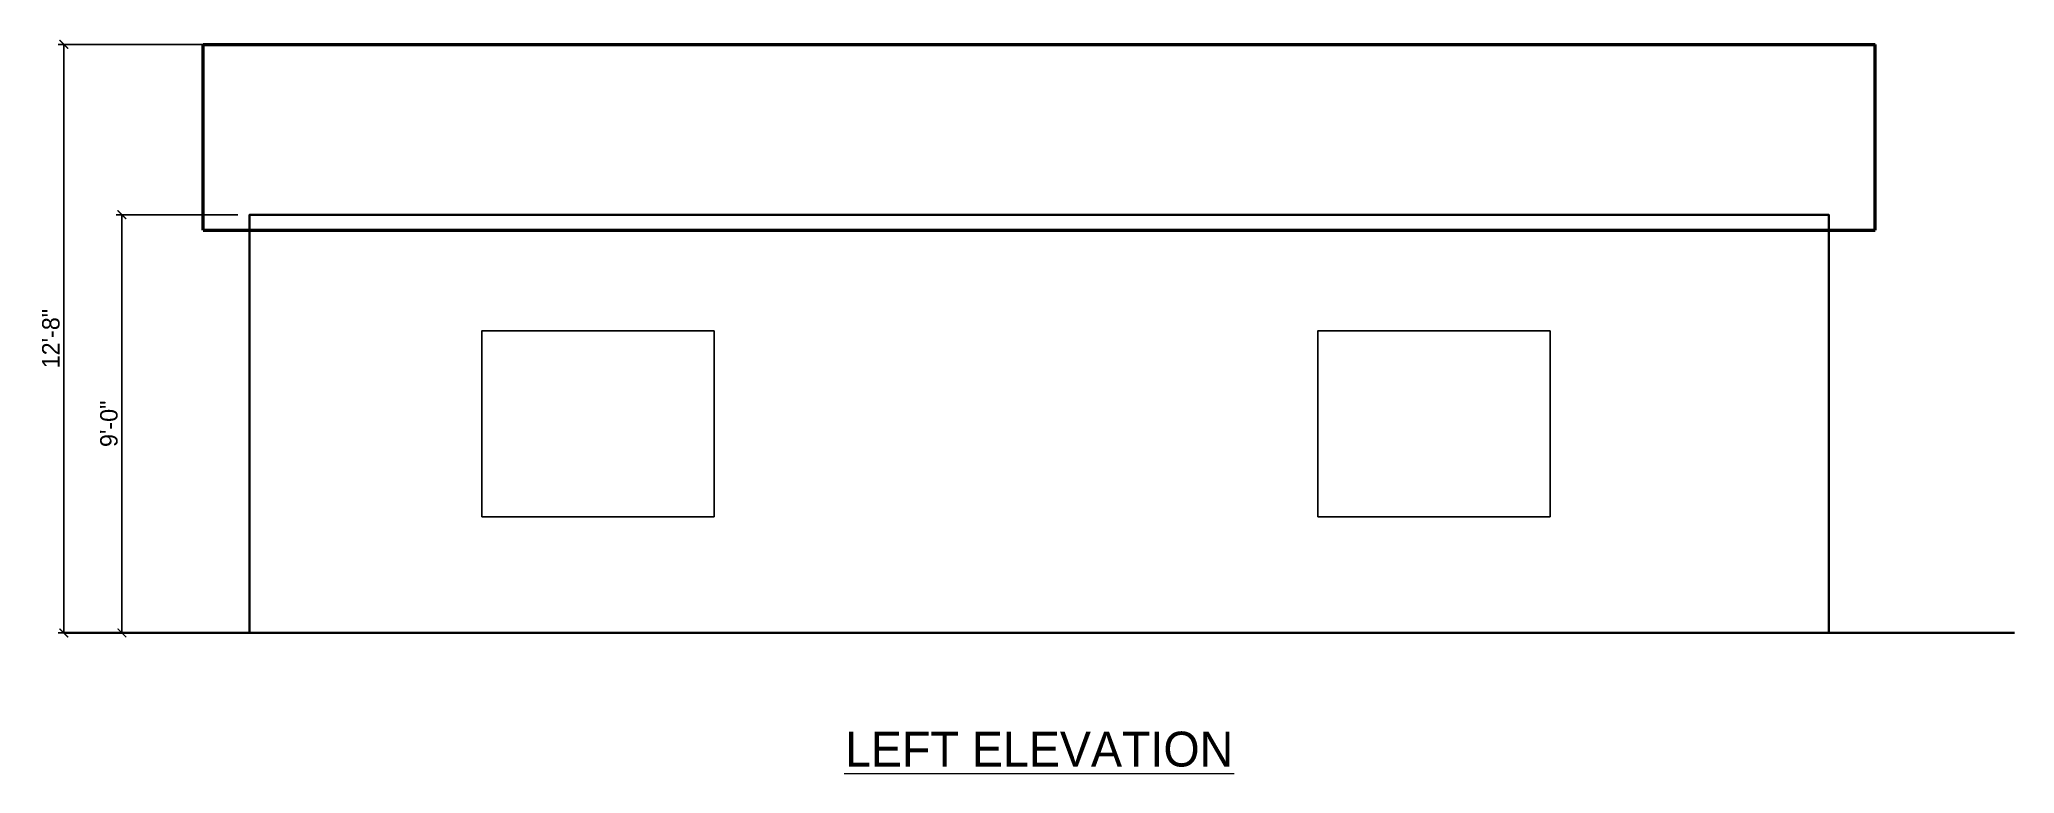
# Model space of a CAD drawing. Header units: metres. Extents: x -4.5 to 38, y -3 to 12.8.
import ezdxf
from ezdxf.enums import TextEntityAlignment as Align

# ---------------------------------------------------------------- set-up
doc = ezdxf.new("R2010")
doc.units = ezdxf.units.M
for name, color, linetype, lineweight in [('A-ANNO-DIMS', 3, 'Continuous', 13), ('A-ANNO-TEXT', 7, 'Continuous', 18), ('A-ELEV', 7, 'Continuous', 35), ('A-GLAZ', 4, 'Continuous', 25), ('A-ROOF', 7, 'Continuous', 50)]:
    doc.layers.add(name, color=color, linetype=linetype, lineweight=lineweight)
doc.dimstyles.new('CODEFRAME', dxfattribs={"dimtxt": 0.375, "dimasz": 0.1875, "dimexe": 0.125, "dimexo": 0.25, "dimgap": 0.09, "dimtad": 1, "dimdec": 1, "dimblk": 'ARCHTICK', "dimcen": 2.5, "dimazin": 3, "dimtfac": 1, "dimtmove": 0, "dimatfit": 3})

# ---------------------------------------------------------------- blocks, each defined once
blk = doc.blocks.new('_ARCHTICK')
at = {"color": 0, "linetype": 'BYBLOCK', "const_width": 0.15}
blk.add_lwpolyline([(-0.5, -0.5), (0.5, 0.5)], dxfattribs=at)

msp = doc.modelspace()

# ---------------------------------------------------------------- linework, layer by layer
at = {"layer": 'A-ANNO-TEXT'}
msp.add_line((12.8, -3.025), (21.2, -3.025), dxfattribs=at)
at = {"layer": 'A-ELEV'}
msp.add_line((-4, 0), (38, 0), dxfattribs=at)
msp.add_lwpolyline([(0, 0), (34, 0), (34, 9), (0, 9)], close=True, dxfattribs=at)
at = {"layer": 'A-GLAZ'}
for points in [[(5, 2.5), (10, 2.5), (10, 6.5), (5, 6.5)], [(23, 2.5), (28, 2.5), (28, 6.5), (23, 6.5)]]:
    msp.add_lwpolyline(points, close=True, dxfattribs=at)
at = {"layer": 'A-ROOF'}
for p, q in [((-1, 12.666666666666666), (35, 12.666666666666666)), ((-1, 8.666666666666666), (-1, 12.666666666666666)), ((35, 8.666666666666666), (35, 12.666666666666666)), ((-1, 8.666666666666666), (35, 8.666666666666666))]:
    msp.add_line(p, q, dxfattribs=at)

# ---------------------------------------------------------------- texts
at = {"layer": 'A-ANNO-TEXT'}
msp.add_text('LEFT ELEVATION', height=0.75, dxfattribs=at).set_placement((17, -2.5), align=Align.MIDDLE_CENTER)

# ---------------------------------------------------------------- dimensions: what is measured, and where the dimension line sits
at = {"layer": 'A-ANNO-DIMS'}
for base, p2, text in [((-4, 0), (0, 12.666666666666666), '12\'-8"'), ((-2.75, 0), (0, 9), '9\'-0"')]:
    msp.add_linear_dim(base=base, p1=(0, 0), p2=p2, angle=90, text=text, dimstyle='CODEFRAME', dxfattribs=at).render()

doc.saveas('drawing.dxf')
